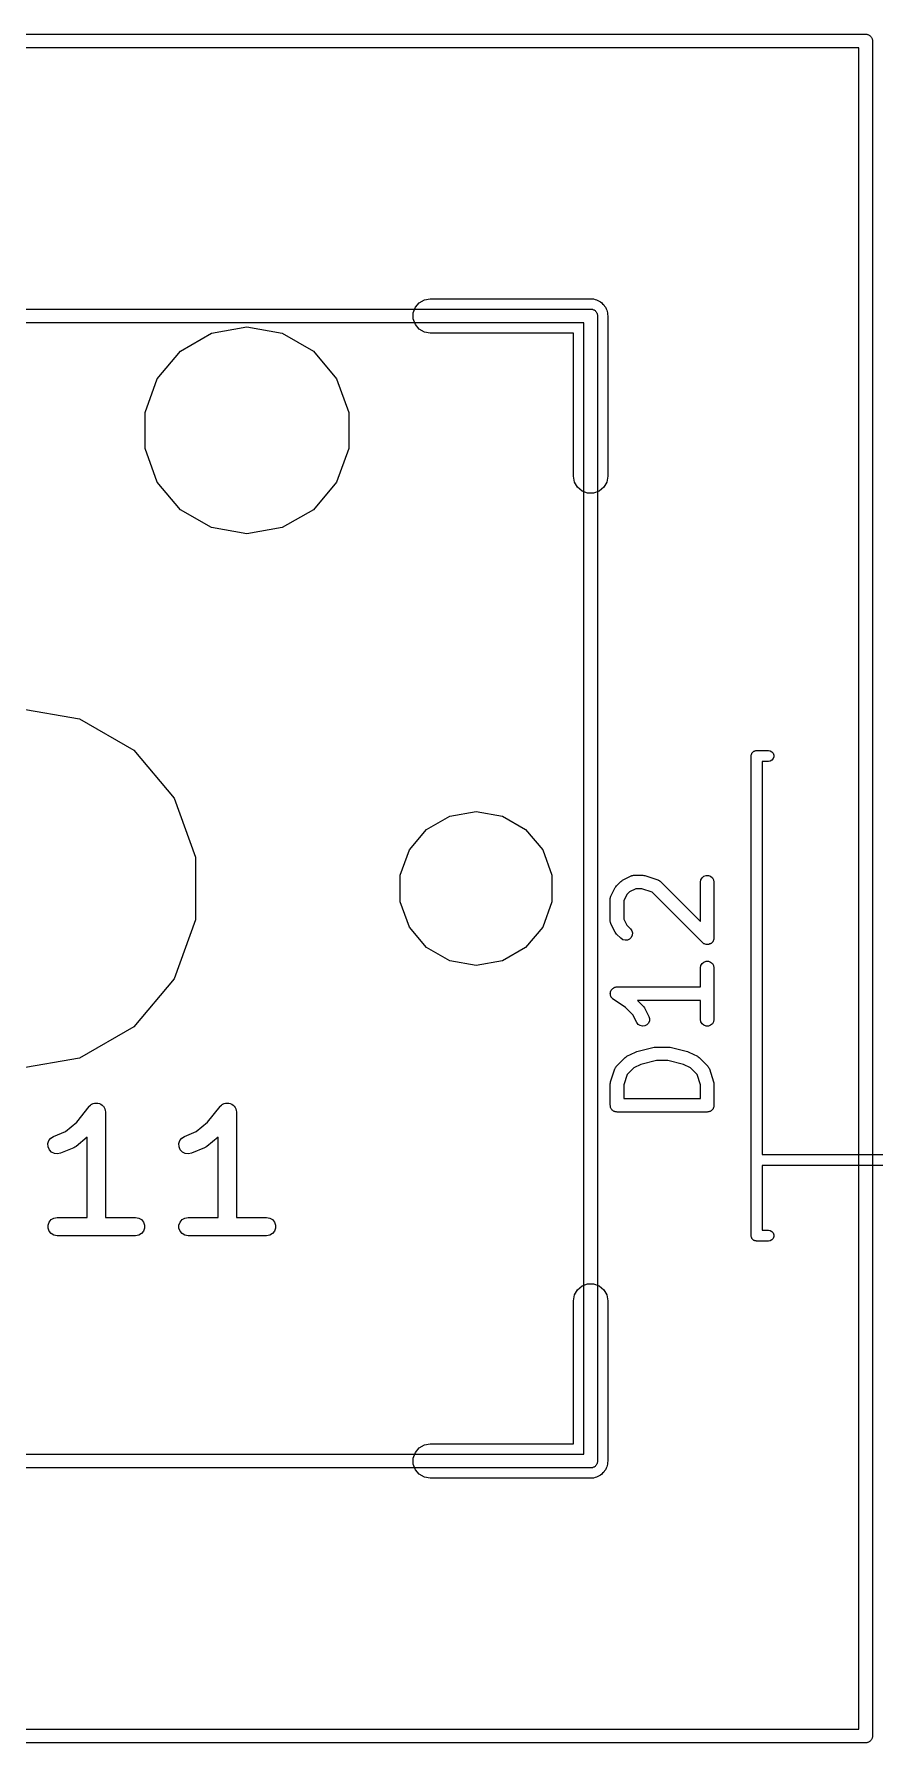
# Model space of a CAD drawing. Header units: millimetres. Extents: x 50 to 169, y 50 to 167.
# Drawn here: x 82.29 to 91.61, y 108.3 to 127.25 of the extents above; entities that cross this region are included whole.
import ezdxf

# ---------------------------------------------------------------- set-up
doc = ezdxf.new("R2010")
doc.units = ezdxf.units.MM
doc.layers.add('BLACK', color=7, linetype='Continuous')

# ---------------------------------------------------------------- blocks, each defined once
blk = doc.blocks.new('hhskb2-Cmts.User')
at = {"layer": 'BLACK'}
for p, q in [((62.65, -62.5738), (75.35, -62.5738)), ((75.35, -62.5738), (75.3566, -62.575)), ((75.3566, -62.575), (75.3632, -62.575)), ((75.3632, -62.575), (75.3695, -62.5772)), ((75.3695, -62.5772), (75.3761, -62.5784)), ((75.3761, -62.5784), (75.3818, -62.5817)), ((75.3818, -62.5817), (75.3881, -62.584)), ((75.3881, -62.584), (75.3932, -62.5883)), ((75.3932, -62.5883), (75.399, -62.5916)), ((75.399, -62.5916), (75.4033, -62.5967)), ((75.4033, -62.5967), (75.4084, -62.601)), ((75.4084, -62.601), (75.4117, -62.6068)), ((75.4117, -62.6068), (75.416, -62.6119)), ((75.416, -62.6119), (75.4183, -62.6182)), ((75.4183, -62.6182), (75.4216, -62.6239)), ((75.4216, -62.6239), (75.4228, -62.6305)), ((75.4228, -62.6305), (75.425, -62.6368)), ((75.425, -62.6368), (75.425, -62.6434)), ((75.425, -62.6434), (75.4262, -62.65)), ((75.4262, -62.65), (75.4262, -75.35)), ((75.2738, -62.7262), (62.7262, -62.7262)), ((75.2738, -75.2738), (75.2738, -62.7262)), ((62.7262, -75.2738), (75.2738, -75.2738)), ((75.3932, -75.4117), (75.3881, -75.416)), ((75.399, -75.4084), (75.3932, -75.4117)), ((75.4033, -75.4033), (75.399, -75.4084)), ((75.4084, -75.399), (75.4033, -75.4033)), ((75.4117, -75.3932), (75.4084, -75.399)), ((75.416, -75.3881), (75.4117, -75.3932)), ((75.4183, -75.3818), (75.416, -75.3881)), ((75.4216, -75.3761), (75.4183, -75.3818)), ((75.4228, -75.3695), (75.4216, -75.3761)), ((75.425, -75.3632), (75.4228, -75.3695)), ((75.4262, -75.35), (75.425, -75.3566)), ((75.425, -75.3566), (75.425, -75.3632)), ((75.35, -75.4262), (62.65, -75.4262)), ((75.3566, -75.425), (75.35, -75.4262)), ((75.3632, -75.425), (75.3566, -75.425)), ((75.3695, -75.4228), (75.3632, -75.425)), ((75.3761, -75.4216), (75.3695, -75.4228)), ((75.3818, -75.4183), (75.3761, -75.4216)), ((75.3881, -75.416), (75.3818, -75.4183))]:
    blk.add_line(p, q, dxfattribs=at)
blk = doc.blocks.new('hhskb2-Dwgs.User')
at = {"layer": 'BLACK'}
for p, q in [((59.602, -59.5258), (78.398, -59.5258)), ((78.3218, -59.6782), (59.6782, -59.6782)), ((78.3218, -78.3218), (78.3218, -59.6782)), ((78.398, -59.5258), (78.4046, -59.527)), ((78.4046, -59.527), (78.4112, -59.527)), ((78.4112, -59.527), (78.4175, -59.5292)), ((78.4175, -59.5292), (78.4241, -59.5304)), ((78.4241, -59.5304), (78.4298, -59.5337)), ((78.4298, -59.5337), (78.4361, -59.536)), ((78.4361, -59.536), (78.4412, -59.5403)), ((78.4412, -59.5403), (78.447, -59.5436)), ((78.447, -59.5436), (78.4513, -59.5487)), ((78.4513, -59.5487), (78.4564, -59.553)), ((78.4564, -59.553), (78.4597, -59.5588)), ((78.4597, -59.5588), (78.464, -59.5639)), ((78.464, -59.5639), (78.4663, -59.5702)), ((78.4663, -59.5702), (78.4696, -59.5759)), ((78.4696, -59.5759), (78.4708, -59.5825)), ((78.4708, -59.5825), (78.473, -59.5888)), ((78.473, -59.5888), (78.473, -59.5954)), ((78.473, -59.5954), (78.4742, -59.602)), ((78.4742, -59.602), (78.4742, -78.398)), ((59.6782, -78.3218), (78.3218, -78.3218)), ((78.4597, -78.4412), (78.4564, -78.447)), ((78.464, -78.4361), (78.4597, -78.4412)), ((78.4663, -78.4298), (78.464, -78.4361)), ((78.4696, -78.4241), (78.4663, -78.4298)), ((78.4708, -78.4175), (78.4696, -78.4241)), ((78.473, -78.4112), (78.4708, -78.4175)), ((78.4742, -78.398), (78.473, -78.4046)), ((78.473, -78.4046), (78.473, -78.4112)), ((78.398, -78.4742), (59.602, -78.4742)), ((78.4046, -78.473), (78.398, -78.4742)), ((78.4112, -78.473), (78.4046, -78.473)), ((78.4175, -78.4708), (78.4112, -78.473)), ((78.4241, -78.4696), (78.4175, -78.4708)), ((78.4298, -78.4663), (78.4241, -78.4696)), ((78.4361, -78.464), (78.4298, -78.4663)), ((78.4412, -78.4597), (78.4361, -78.464)), ((78.447, -78.4564), (78.4412, -78.4597)), ((78.4513, -78.4513), (78.447, -78.4564)), ((78.4564, -78.447), (78.4513, -78.4513))]:
    blk.add_line(p, q, dxfattribs=at)
blk = doc.blocks.new('hhskb2-F.SilkS')
at = {"layer": 'BLACK'}
for p, q in [((73.407, -62.5547), (73.4495, -62.5041)), ((73.4495, -62.5041), (73.5068, -62.471)), ((73.5068, -62.471), (73.572, -62.4595)), ((73.572, -62.4595), (75.35, -62.4595)), ((75.35, -62.4595), (75.3664, -62.4624)), ((75.3664, -62.4624), (75.3831, -62.4624)), ((75.3831, -62.4624), (75.3987, -62.4681)), ((75.3987, -62.4681), (75.4152, -62.471)), ((75.4152, -62.471), (75.4296, -62.4793)), ((75.4296, -62.4793), (75.4453, -62.485)), ((75.4453, -62.485), (75.458, -62.4957)), ((75.458, -62.4957), (75.4725, -62.5041)), ((75.4725, -62.5041), (75.4832, -62.5168)), ((75.4832, -62.5168), (75.4959, -62.5275)), ((75.4959, -62.5275), (75.5043, -62.542)), ((73.3844, -62.6169), (73.407, -62.5547)), ((73.3844, -62.6831), (73.3844, -62.6169)), ((73.407, -62.7452), (73.3844, -62.6831)), ((75.5043, -62.542), (75.515, -62.5547)), ((75.515, -62.5547), (75.5207, -62.5704)), ((75.5207, -62.5704), (75.529, -62.5848)), ((75.529, -62.5848), (75.5319, -62.6013)), ((75.5319, -62.6013), (75.5376, -62.6169)), ((75.5376, -62.6169), (75.5376, -62.6336)), ((75.5376, -62.6336), (75.5405, -62.65)), ((75.5405, -62.65), (75.5405, -64.428)), ((70.8025, -63.0411), (71.1476, -62.8418)), ((71.1476, -62.8418), (71.54, -62.7726)), ((71.54, -62.7726), (71.9324, -62.8418)), ((71.9324, -62.8418), (72.2775, -63.0411)), ((73.4495, -62.7959), (73.407, -62.7452)), ((73.5068, -62.829), (73.4495, -62.7959)), ((73.572, -62.8405), (73.5068, -62.829)), ((75.1595, -62.8405), (73.572, -62.8405)), ((75.1595, -64.428), (75.1595, -62.8405)), ((70.5464, -63.3463), (70.8025, -63.0411)), ((72.2775, -63.0411), (72.5336, -63.3463)), ((70.4101, -63.7208), (70.5464, -63.3463)), ((72.5336, -63.3463), (72.6699, -63.7208)), ((70.4101, -64.1192), (70.4101, -63.7208)), ((72.6699, -63.7208), (72.6699, -64.1192)), ((70.5464, -64.4937), (70.4101, -64.1192)), ((72.6699, -64.1192), (72.5336, -64.4937)), ((70.8025, -64.7989), (70.5464, -64.4937)), ((72.5336, -64.4937), (72.2775, -64.7989)), ((75.171, -64.4932), (75.1595, -64.428)), ((75.2041, -64.5505), (75.171, -64.4932)), ((75.2548, -64.593), (75.2041, -64.5505)), ((75.3169, -64.6156), (75.2548, -64.593)), ((75.4453, -64.593), (75.3831, -64.6156)), ((75.4959, -64.5505), (75.4453, -64.593)), ((75.529, -64.4932), (75.4959, -64.5505)), ((75.5405, -64.428), (75.529, -64.4932)), ((71.1476, -64.9982), (70.8025, -64.7989)), ((72.2775, -64.7989), (71.9324, -64.9982)), ((75.3831, -64.6156), (75.3169, -64.6156)), ((71.54, -65.0674), (71.1476, -64.9982)), ((71.9324, -64.9982), (71.54, -65.0674)), ((69, -66.9985), (69.6846, -67.1192)), ((69.6846, -67.1192), (70.2865, -67.4667)), ((70.2865, -67.4667), (70.7334, -67.9992)), ((77.13, -67.53), (77.1309, -67.5248)), ((77.13, -72.85), (77.13, -67.53)), ((77.1309, -67.5196), (77.1327, -67.5147)), ((77.1309, -67.5248), (77.1309, -67.5196)), ((77.1327, -67.5147), (77.1336, -67.5095)), ((77.1336, -67.5095), (77.1362, -67.5049)), ((77.1362, -67.5049), (77.138, -67.5)), ((77.138, -67.5), (77.1414, -67.496)), ((77.1414, -67.496), (77.144, -67.4914)), ((77.144, -67.4914), (77.1481, -67.4881)), ((77.1481, -67.4881), (77.1514, -67.484)), ((77.1514, -67.484), (77.156, -67.4814)), ((77.156, -67.4814), (77.16, -67.478)), ((77.16, -67.478), (77.1649, -67.4762)), ((77.1649, -67.4762), (77.1695, -67.4736)), ((77.1695, -67.4736), (77.1747, -67.4727)), ((77.1747, -67.4727), (77.1796, -67.4709)), ((77.1796, -67.4709), (77.1848, -67.4709)), ((77.1848, -67.4709), (77.19, -67.47)), ((77.19, -67.47), (77.32, -67.47)), ((77.32, -67.59), (77.25, -67.59)), ((77.25, -67.59), (77.25, -71.95)), ((77.32, -67.47), (77.3405, -67.4736)), ((77.3405, -67.5864), (77.32, -67.59)), ((77.3405, -67.4736), (77.3586, -67.484)), ((77.3586, -67.576), (77.3405, -67.5864)), ((77.3586, -67.484), (77.372, -67.5)), ((77.372, -67.56), (77.3586, -67.576)), ((77.372, -67.5), (77.3791, -67.5196)), ((77.3791, -67.5404), (77.372, -67.56)), ((77.3791, -67.5196), (77.3791, -67.5404)), ((70.7334, -67.9992), (70.9711, -68.6524)), ((73.531, -68.3457), (73.7879, -68.1974)), ((73.7879, -68.1974), (74.08, -68.1458)), ((74.08, -68.1458), (74.3721, -68.1974)), ((74.3721, -68.1974), (74.629, -68.3457)), ((73.3403, -68.5729), (73.531, -68.3457)), ((74.629, -68.3457), (74.8197, -68.5729)), ((73.2388, -68.8517), (73.3403, -68.5729)), ((74.8197, -68.5729), (74.9212, -68.8517)), ((70.9711, -68.6524), (70.9711, -69.3476)), ((73.2388, -69.1483), (73.2388, -68.8517)), ((74.9212, -68.8517), (74.9212, -69.1483)), ((75.6301, -68.9801), (75.637, -68.9703)), ((75.637, -68.9703), (75.6846, -68.9227)), ((75.6846, -68.9227), (75.6944, -68.9158)), ((75.6944, -68.9158), (75.7041, -68.9086)), ((75.7041, -68.9086), (75.7993, -68.861)), ((75.7993, -68.861), (75.8035, -68.8598)), ((75.8035, -68.8598), (75.8072, -68.8576)), ((75.8072, -68.8576), (75.8159, -68.8561)), ((75.8159, -68.8561), (75.8243, -68.8536)), ((75.8243, -68.8536), (75.8286, -68.8538)), ((75.8286, -68.8538), (75.8329, -68.8531)), ((75.8329, -68.8531), (75.9281, -68.8531)), ((75.9281, -68.8531), (75.9399, -68.8552)), ((75.9399, -68.8552), (75.9518, -68.8569)), ((75.9518, -68.8569), (76.0947, -68.9046)), ((76.0947, -68.9046), (76.0985, -68.9066)), ((76.0985, -68.9066), (76.1026, -68.9077)), ((76.1026, -68.9077), (76.1098, -68.9128)), ((76.1098, -68.9128), (76.1176, -68.917)), ((76.1176, -68.917), (76.1204, -68.9202)), ((76.1204, -68.9202), (76.124, -68.9227)), ((76.124, -68.9227), (76.5674, -69.3661)), ((76.5674, -68.9281), (76.5719, -68.9024)), ((76.5674, -69.3661), (76.5674, -68.9281)), ((76.5719, -68.9024), (76.5849, -68.8799)), ((76.5849, -68.8799), (76.6049, -68.8631)), ((76.6049, -68.8631), (76.6294, -68.8542)), ((76.6294, -68.8542), (76.6554, -68.8542)), ((76.6554, -68.8542), (76.6799, -68.8631)), ((76.6799, -68.8631), (76.6998, -68.8799)), ((76.6998, -68.8799), (76.7129, -68.9024)), ((76.7129, -68.9024), (76.7174, -68.9281)), ((76.7174, -68.9281), (76.7174, -69.5471)), ((73.3403, -69.4271), (73.2388, -69.1483)), ((74.9212, -69.1483), (74.8197, -69.4271)), ((75.5674, -69.1186), (75.5681, -69.1143)), ((75.5674, -69.3567), (75.5674, -69.1186)), ((75.5679, -69.11), (75.5704, -69.1016)), ((75.5681, -69.1143), (75.5679, -69.11)), ((75.5704, -69.1016), (75.5719, -69.0929)), ((75.5719, -69.0929), (75.5741, -69.0892)), ((75.5741, -69.0892), (75.5753, -69.085)), ((75.5753, -69.085), (75.6229, -68.9898)), ((75.6229, -68.9898), (75.6301, -68.9801)), ((75.7516, -69.0678), (75.7174, -69.1363)), ((75.7174, -69.1363), (75.7174, -69.339)), ((75.782, -69.0374), (75.7516, -69.0678)), ((75.8506, -69.0031), (75.782, -69.0374)), ((75.9159, -69.0031), (75.8506, -69.0031)), ((76.0304, -69.0413), (75.9159, -69.0031)), ((76.5893, -69.6002), (76.0304, -69.0413)), ((70.9711, -69.3476), (70.7334, -70.0008)), ((75.7174, -69.339), (75.7516, -69.4075)), ((73.531, -69.6543), (73.3403, -69.4271)), ((74.8197, -69.4271), (74.629, -69.6543)), ((75.5681, -69.3609), (75.5674, -69.3567)), ((75.5679, -69.3652), (75.5681, -69.3609)), ((75.5704, -69.3737), (75.5679, -69.3652)), ((75.5719, -69.3823), (75.5704, -69.3737)), ((75.5741, -69.3861), (75.5719, -69.3823)), ((75.5753, -69.3902), (75.5741, -69.3861)), ((75.6229, -69.4854), (75.5753, -69.3902)), ((75.6301, -69.4951), (75.6229, -69.4854)), ((75.637, -69.5049), (75.6301, -69.4951)), ((75.6846, -69.5526), (75.637, -69.5049)), ((75.7516, -69.4075), (75.7907, -69.4465)), ((75.7907, -69.4465), (75.8056, -69.4678)), ((75.8101, -69.5189), (75.7991, -69.5425)), ((75.8056, -69.4678), (75.8123, -69.493)), ((75.8123, -69.493), (75.8101, -69.5189)), ((73.7879, -69.8026), (73.531, -69.6543)), ((74.629, -69.6543), (74.3721, -69.8026)), ((75.7059, -69.5675), (75.6846, -69.5526)), ((75.7311, -69.5742), (75.7059, -69.5675)), ((75.757, -69.572), (75.7311, -69.5742)), ((75.7806, -69.561), (75.757, -69.572)), ((75.7991, -69.5425), (75.7806, -69.561)), ((76.5974, -69.6058), (76.5893, -69.6002)), ((76.6049, -69.6121), (76.5974, -69.6058)), ((76.608, -69.6132), (76.6049, -69.6121)), ((76.6107, -69.6151), (76.608, -69.6132)), ((76.6202, -69.6177), (76.6107, -69.6151)), ((76.6294, -69.621), (76.6202, -69.6177)), ((76.6327, -69.621), (76.6294, -69.621)), ((76.6358, -69.6219), (76.6327, -69.621)), ((76.6456, -69.621), (76.6358, -69.6219)), ((76.6554, -69.621), (76.6456, -69.621)), ((76.6585, -69.6199), (76.6554, -69.621)), ((76.6618, -69.6196), (76.6585, -69.6199)), ((76.6707, -69.6154), (76.6618, -69.6196)), ((76.6799, -69.6121), (76.6707, -69.6154)), ((76.6824, -69.61), (76.6799, -69.6121)), ((76.6854, -69.6086), (76.6824, -69.61)), ((76.6923, -69.6016), (76.6854, -69.6086)), ((76.6998, -69.5954), (76.6923, -69.6016)), ((76.7015, -69.5925), (76.6998, -69.5954)), ((76.7038, -69.5902), (76.7015, -69.5925)), ((76.708, -69.5813), (76.7038, -69.5902)), ((76.7129, -69.5728), (76.708, -69.5813)), ((76.7134, -69.5695), (76.7129, -69.5728)), ((76.7148, -69.5666), (76.7134, -69.5695)), ((76.7157, -69.5568), (76.7148, -69.5666)), ((76.7174, -69.5471), (76.7157, -69.5568)), ((74.08, -69.8541), (73.7879, -69.8026)), ((74.3721, -69.8026), (74.08, -69.8541)), ((76.5674, -69.8805), (76.5719, -69.8548)), ((76.5674, -70.0912), (76.5674, -69.8805)), ((76.5719, -69.8548), (76.5849, -69.8323)), ((76.5849, -69.8323), (76.6049, -69.8155)), ((76.6049, -69.8155), (76.6294, -69.8066)), ((76.6294, -69.8066), (76.6554, -69.8066)), ((76.6554, -69.8066), (76.6799, -69.8155)), ((76.6799, -69.8155), (76.6998, -69.8323)), ((76.6998, -69.8323), (76.7129, -69.8548)), ((76.7129, -69.8548), (76.7174, -69.8805)), ((76.7174, -69.8805), (76.7174, -70.4519)), ((70.7334, -70.0008), (70.2865, -70.5332)), ((75.5915, -70.1119), (75.5942, -70.1087)), ((75.5942, -70.1087), (75.6019, -70.1043)), ((75.6019, -70.1043), (75.6091, -70.099)), ((75.6091, -70.099), (75.6131, -70.0978)), ((75.6131, -70.0978), (75.6167, -70.0957)), ((75.6167, -70.0957), (75.6255, -70.0942)), ((75.6255, -70.0942), (75.6341, -70.0916)), ((75.6341, -70.0916), (75.6383, -70.0919)), ((75.6383, -70.0919), (75.6424, -70.0912)), ((75.6424, -70.0912), (76.5674, -70.0912)), ((75.5675, -70.1614), (75.5685, -70.1573)), ((75.5685, -70.1703), (75.5675, -70.1614)), ((75.5685, -70.1532), (75.5716, -70.1448)), ((75.5685, -70.1573), (75.5685, -70.1532)), ((75.5685, -70.1792), (75.5685, -70.1703)), ((75.5699, -70.1831), (75.5685, -70.1792)), ((75.5704, -70.1873), (75.5699, -70.1831)), ((75.5744, -70.1953), (75.5704, -70.1873)), ((75.5716, -70.1448), (75.5737, -70.1361)), ((75.5737, -70.1361), (75.576, -70.1326)), ((75.5774, -70.2037), (75.5744, -70.1953)), ((75.576, -70.1326), (75.5774, -70.1287)), ((75.5774, -70.1287), (75.5832, -70.1218)), ((75.5801, -70.2069), (75.5774, -70.2037)), ((75.5819, -70.2106), (75.5801, -70.2069)), ((75.5884, -70.2168), (75.5819, -70.2106)), ((75.5832, -70.1218), (75.5881, -70.1144)), ((75.5881, -70.1144), (75.5915, -70.1119)), ((75.5942, -70.2236), (75.5884, -70.2168)), ((75.5978, -70.2257), (75.5942, -70.2236)), ((75.6008, -70.2286), (75.5978, -70.2257)), ((75.7375, -70.3197), (75.6008, -70.2286)), ((76.5674, -70.2412), (75.8711, -70.2412)), ((75.8711, -70.2412), (75.9335, -70.3036)), ((76.5674, -70.4519), (76.5674, -70.2412)), ((75.8188, -70.4011), (75.7375, -70.3197)), ((75.861, -70.4854), (75.8188, -70.4011)), ((75.8765, -70.5064), (75.861, -70.4854)), ((75.9335, -70.3036), (75.9404, -70.3135)), ((75.9404, -70.3135), (75.9476, -70.3231)), ((75.9476, -70.3231), (75.9952, -70.4184)), ((76.001, -70.4693), (75.9907, -70.4932)), ((75.9952, -70.4184), (76.0026, -70.4433)), ((76.0026, -70.4433), (76.001, -70.4693)), ((76.5719, -70.4776), (76.5674, -70.4519)), ((76.5849, -70.5001), (76.5719, -70.4776)), ((76.7129, -70.4776), (76.6998, -70.5001)), ((76.7174, -70.4519), (76.7129, -70.4776)), ((70.2865, -70.5332), (69.6846, -70.8808)), ((75.8983, -70.5207), (75.8765, -70.5064)), ((75.9236, -70.5268), (75.8983, -70.5207)), ((75.9495, -70.5238), (75.9236, -70.5268)), ((75.9728, -70.5121), (75.9495, -70.5238)), ((75.9907, -70.4932), (75.9728, -70.5121)), ((76.6049, -70.5169), (76.5849, -70.5001)), ((76.6294, -70.5258), (76.6049, -70.5169)), ((76.6554, -70.5258), (76.6294, -70.5258)), ((76.6799, -70.5169), (76.6554, -70.5258)), ((76.6998, -70.5001), (76.6799, -70.5169)), ((75.742, -70.8682), (75.7517, -70.861)), ((75.7517, -70.861), (75.8469, -70.8134)), ((75.8469, -70.8134), (75.8548, -70.8111)), ((75.8548, -70.8111), (75.8623, -70.8077)), ((75.8623, -70.8077), (76.0528, -70.7601)), ((76.0528, -70.7601), (76.0619, -70.7595)), ((76.0619, -70.7595), (76.071, -70.7579)), ((76.071, -70.7579), (76.2138, -70.7579)), ((76.2138, -70.7579), (76.2228, -70.7595)), ((76.2228, -70.7595), (76.232, -70.7601)), ((76.232, -70.7601), (76.4225, -70.8077)), ((76.4225, -70.8077), (76.43, -70.8111)), ((76.43, -70.8111), (76.4378, -70.8134)), ((76.4378, -70.8134), (76.5331, -70.861)), ((76.5331, -70.861), (76.5427, -70.8682)), ((69.6846, -70.8808), (69, -71.0015)), ((75.5712, -71.1425), (75.6188, -70.9996)), ((75.6188, -70.9996), (75.6209, -70.9958)), ((75.6209, -70.9958), (75.622, -70.9916)), ((75.622, -70.9916), (75.6271, -70.9844)), ((75.6271, -70.9844), (75.6313, -70.9767)), ((75.6313, -70.9767), (75.6345, -70.9738)), ((75.6345, -70.9738), (75.637, -70.9703)), ((75.637, -70.9703), (75.7322, -70.8751)), ((75.7322, -70.8751), (75.742, -70.8682)), ((75.8297, -70.9897), (75.7556, -71.0638)), ((75.9067, -70.9512), (75.8297, -70.9897)), ((76.0802, -70.9079), (75.9067, -70.9512)), ((76.2046, -70.9079), (76.0802, -70.9079)), ((76.3781, -70.9512), (76.2046, -70.9079)), ((76.4551, -70.9897), (76.3781, -70.9512)), ((76.5292, -71.0638), (76.4551, -70.9897)), ((76.5427, -70.8682), (76.5526, -70.8751)), ((76.5526, -70.8751), (76.6478, -70.9703)), ((76.6478, -70.9703), (76.6503, -70.9738)), ((76.6503, -70.9738), (76.6535, -70.9767)), ((76.6535, -70.9767), (76.6577, -70.9844)), ((76.6577, -70.9844), (76.6627, -70.9916)), ((76.6627, -70.9916), (76.6639, -70.9958)), ((76.6639, -70.9958), (76.6659, -70.9996)), ((76.6659, -70.9996), (76.7135, -71.1425)), ((75.5674, -71.1662), (75.5695, -71.1543)), ((75.5674, -71.4043), (75.5674, -71.1662)), ((75.5695, -71.1543), (75.5712, -71.1425)), ((75.7556, -71.0638), (75.7174, -71.1784)), ((75.7174, -71.1784), (75.7174, -71.3293)), ((76.5674, -71.1784), (76.5292, -71.0638)), ((76.5674, -71.3293), (76.5674, -71.1784)), ((76.7135, -71.1425), (76.7153, -71.1543)), ((76.7153, -71.1543), (76.7174, -71.1662)), ((76.7174, -71.1662), (76.7174, -71.4043)), ((69.6528, -71.5895), (69.7915, -71.4161)), ((69.7915, -71.4161), (69.7924, -71.4153)), ((69.7924, -71.4153), (69.793, -71.4142)), ((69.793, -71.4142), (69.8056, -71.4036)), ((69.8056, -71.4036), (69.818, -71.3927)), ((69.818, -71.3927), (69.8191, -71.3923)), ((69.8191, -71.3923), (69.8201, -71.3915)), ((69.8201, -71.3915), (69.8355, -71.3859)), ((69.8355, -71.3859), (69.8509, -71.3799)), ((69.8509, -71.3799), (69.8521, -71.3799)), ((69.8521, -71.3799), (69.8532, -71.3795)), ((69.8532, -71.3795), (69.8696, -71.3795)), ((69.8696, -71.3795), (69.8862, -71.3791)), ((69.8862, -71.3791), (69.8873, -71.3795)), ((69.8873, -71.3795), (69.8885, -71.3795)), ((69.8885, -71.3795), (69.904, -71.3851)), ((69.904, -71.3851), (69.9196, -71.3904)), ((69.9196, -71.3904), (69.9205, -71.3911)), ((69.9205, -71.3911), (69.9217, -71.3915)), ((69.9217, -71.3915), (69.9343, -71.4021)), ((69.9343, -71.4021), (69.9471, -71.4124)), ((69.9471, -71.4124), (69.9478, -71.4134)), ((69.9478, -71.4134), (69.9487, -71.4142)), ((69.9487, -71.4142), (69.9569, -71.4285)), ((69.9569, -71.4285), (69.9655, -71.4426)), ((71.1042, -71.5895), (71.2429, -71.4161)), ((71.2429, -71.4161), (71.2439, -71.4153)), ((71.2439, -71.4153), (71.2445, -71.4142)), ((71.2445, -71.4142), (71.2571, -71.4036)), ((71.2571, -71.4036), (71.2694, -71.3927)), ((71.2694, -71.3927), (71.2706, -71.3923)), ((71.2706, -71.3923), (71.2715, -71.3915)), ((71.2715, -71.3915), (71.2869, -71.3859)), ((71.2869, -71.3859), (71.3023, -71.3799)), ((71.3023, -71.3799), (71.3035, -71.3799)), ((71.3035, -71.3799), (71.3046, -71.3795)), ((71.3046, -71.3795), (71.3211, -71.3795)), ((71.3211, -71.3795), (71.3376, -71.3791)), ((71.3376, -71.3791), (71.3387, -71.3795)), ((71.3387, -71.3795), (71.3399, -71.3795)), ((71.3399, -71.3795), (71.3554, -71.3851)), ((71.3554, -71.3851), (71.371, -71.3904)), ((71.371, -71.3904), (71.372, -71.3911)), ((71.372, -71.3911), (71.3731, -71.3915)), ((71.3731, -71.3915), (71.3857, -71.4021)), ((71.3857, -71.4021), (71.3986, -71.4124)), ((71.3986, -71.4124), (71.3992, -71.4134)), ((71.3992, -71.4134), (71.4001, -71.4142)), ((71.4001, -71.4142), (71.4083, -71.4285)), ((71.4083, -71.4285), (71.4169, -71.4426)), ((75.5685, -71.4107), (75.5674, -71.4043)), ((75.5685, -71.4173), (75.5685, -71.4107)), ((75.5708, -71.4235), (75.5685, -71.4173)), ((75.5719, -71.4299), (75.5708, -71.4235)), ((75.5752, -71.4356), (75.5719, -71.4299)), ((75.7174, -71.3293), (76.5674, -71.3293)), ((76.7129, -71.4299), (76.7096, -71.4356)), ((76.714, -71.4235), (76.7129, -71.4299)), ((76.7162, -71.4173), (76.714, -71.4235)), ((76.7174, -71.4043), (76.7162, -71.4107)), ((76.7162, -71.4107), (76.7162, -71.4173)), ((69.5273, -71.694), (69.6528, -71.5895)), ((69.9655, -71.4426), (69.9657, -71.4437)), ((69.9657, -71.4437), (69.9663, -71.4448)), ((69.9663, -71.4448), (69.9692, -71.461)), ((69.9692, -71.461), (69.9724, -71.4771)), ((69.9724, -71.4771), (69.9722, -71.4783)), ((69.9722, -71.4783), (69.9725, -71.4795)), ((69.9725, -71.4795), (69.9725, -72.6479)), ((70.9788, -71.694), (71.1042, -71.5895)), ((71.4169, -71.4426), (71.4172, -71.4437)), ((71.4172, -71.4437), (71.4178, -71.4448)), ((71.4178, -71.4448), (71.4206, -71.461)), ((71.4206, -71.461), (71.4239, -71.4771)), ((71.4239, -71.4771), (71.4237, -71.4783)), ((71.4237, -71.4783), (71.4239, -71.4795)), ((71.4239, -71.4795), (71.4239, -72.6479)), ((75.5774, -71.4418), (75.5752, -71.4356)), ((75.5816, -71.4468), (75.5774, -71.4418)), ((75.5849, -71.4525), (75.5816, -71.4468)), ((75.59, -71.4567), (75.5849, -71.4525)), ((75.5942, -71.4617), (75.59, -71.4567)), ((75.5999, -71.465), (75.5942, -71.4617)), ((75.6049, -71.4692), (75.5999, -71.465)), ((75.611, -71.4715), (75.6049, -71.4692)), ((75.6167, -71.4748), (75.611, -71.4715)), ((75.6232, -71.4759), (75.6167, -71.4748)), ((75.6294, -71.4781), (75.6232, -71.4759)), ((75.6359, -71.4781), (75.6294, -71.4781)), ((75.6424, -71.4793), (75.6359, -71.4781)), ((76.6424, -71.4793), (75.6424, -71.4793)), ((76.6488, -71.4781), (76.6424, -71.4793)), ((76.6554, -71.4781), (76.6488, -71.4781)), ((76.6616, -71.4759), (76.6554, -71.4781)), ((76.668, -71.4748), (76.6616, -71.4759)), ((76.6737, -71.4715), (76.668, -71.4748)), ((76.6799, -71.4692), (76.6737, -71.4715)), ((76.6849, -71.465), (76.6799, -71.4692)), ((76.6906, -71.4617), (76.6849, -71.465)), ((76.6948, -71.4567), (76.6906, -71.4617)), ((76.6998, -71.4525), (76.6948, -71.4567)), ((76.7031, -71.4468), (76.6998, -71.4525)), ((76.7073, -71.4418), (76.7031, -71.4468)), ((76.7096, -71.4356), (76.7073, -71.4418)), ((69.3347, -71.8293), (69.3452, -71.7957)), ((69.3452, -71.7957), (69.3666, -71.7676)), ((69.3666, -71.7676), (69.3964, -71.7486)), ((69.3964, -71.7486), (69.5273, -71.694)), ((69.7693, -71.7569), (69.6456, -71.86)), ((69.7693, -72.6479), (69.7693, -71.7569)), ((70.7861, -71.8293), (70.7966, -71.7957)), ((70.7966, -71.7957), (70.8181, -71.7676)), ((70.8181, -71.7676), (70.8478, -71.7486)), ((70.8478, -71.7486), (70.9788, -71.694)), ((71.2207, -71.7569), (71.097, -71.86)), ((71.2207, -72.6479), (71.2207, -71.7569)), ((69.3363, -71.8646), (69.3347, -71.8293)), ((69.3499, -71.8971), (69.3363, -71.8646)), ((69.3737, -71.9231), (69.3499, -71.8971)), ((69.4051, -71.9393), (69.3737, -71.9231)), ((69.4401, -71.9439), (69.4051, -71.9393)), ((69.4745, -71.9362), (69.4401, -71.9439)), ((69.6196, -71.8757), (69.4745, -71.9362)), ((69.6324, -71.8675), (69.6196, -71.8757)), ((69.6456, -71.86), (69.6324, -71.8675)), ((70.7877, -71.8646), (70.7861, -71.8293)), ((70.8013, -71.8971), (70.7877, -71.8646)), ((70.8252, -71.9231), (70.8013, -71.8971)), ((70.8565, -71.9393), (70.8252, -71.9231)), ((70.8915, -71.9439), (70.8565, -71.9393)), ((70.9259, -71.9362), (70.8915, -71.9439)), ((71.0711, -71.8757), (70.9259, -71.9362)), ((71.0839, -71.8675), (71.0711, -71.8757)), ((71.097, -71.86), (71.0839, -71.8675)), ((77.25, -71.95), (79.95, -71.95)), ((79.95, -72.07), (77.25, -72.07)), ((77.25, -72.07), (77.25, -72.79)), ((69.3354, -72.7319), (69.3474, -72.6987)), ((69.3354, -72.7672), (69.3354, -72.7319)), ((69.3474, -72.6987), (69.3701, -72.6717)), ((69.3701, -72.6717), (69.4007, -72.6541)), ((69.4007, -72.6541), (69.4354, -72.6479)), ((69.4354, -72.6479), (69.7693, -72.6479)), ((69.9725, -72.6479), (70.3063, -72.6479)), ((70.3063, -72.6479), (70.341, -72.6541)), ((70.341, -72.6541), (70.3716, -72.6717)), ((70.3716, -72.6717), (70.3943, -72.6987)), ((70.3943, -72.6987), (70.4063, -72.7319)), ((70.4063, -72.7319), (70.4063, -72.7672)), ((70.7868, -72.7319), (70.7989, -72.6987)), ((70.7868, -72.7672), (70.7868, -72.7319)), ((70.7989, -72.6987), (70.8216, -72.6717)), ((70.8216, -72.6717), (70.8521, -72.6541)), ((70.8521, -72.6541), (70.8869, -72.6479)), ((70.8869, -72.6479), (71.2207, -72.6479)), ((71.4239, -72.6479), (71.7577, -72.6479)), ((71.7577, -72.6479), (71.7925, -72.6541)), ((71.7925, -72.6541), (71.823, -72.6717)), ((71.823, -72.6717), (71.8457, -72.6987)), ((71.8457, -72.6987), (71.8578, -72.7319)), ((71.8578, -72.7319), (71.8578, -72.7672)), ((69.3474, -72.8003), (69.3354, -72.7672)), ((69.3701, -72.8274), (69.3474, -72.8003)), ((69.4007, -72.845), (69.3701, -72.8274)), ((69.4354, -72.8511), (69.4007, -72.845)), ((70.3063, -72.8511), (69.4354, -72.8511)), ((70.341, -72.845), (70.3063, -72.8511)), ((70.3716, -72.8274), (70.341, -72.845)), ((70.3943, -72.8003), (70.3716, -72.8274)), ((70.4063, -72.7672), (70.3943, -72.8003)), ((70.7989, -72.8003), (70.7868, -72.7672)), ((70.8216, -72.8274), (70.7989, -72.8003)), ((70.8521, -72.845), (70.8216, -72.8274)), ((70.8869, -72.8511), (70.8521, -72.845)), ((71.7577, -72.8511), (70.8869, -72.8511)), ((71.7925, -72.845), (71.7577, -72.8511)), ((71.823, -72.8274), (71.7925, -72.845)), ((71.8457, -72.8003), (71.823, -72.8274)), ((71.8578, -72.7672), (71.8457, -72.8003)), ((77.1309, -72.8552), (77.13, -72.85)), ((77.1309, -72.8604), (77.1309, -72.8552)), ((77.1327, -72.8653), (77.1309, -72.8604)), ((77.1336, -72.8705), (77.1327, -72.8653)), ((77.1362, -72.8751), (77.1336, -72.8705)), ((77.138, -72.88), (77.1362, -72.8751)), ((77.1414, -72.884), (77.138, -72.88)), ((77.144, -72.8886), (77.1414, -72.884)), ((77.1481, -72.8919), (77.144, -72.8886)), ((77.1514, -72.896), (77.1481, -72.8919)), ((77.156, -72.8986), (77.1514, -72.896)), ((77.16, -72.902), (77.156, -72.8986)), ((77.1649, -72.9038), (77.16, -72.902)), ((77.1695, -72.9064), (77.1649, -72.9038)), ((77.1747, -72.9073), (77.1695, -72.9064)), ((77.1796, -72.9091), (77.1747, -72.9073)), ((77.1848, -72.9091), (77.1796, -72.9091)), ((77.19, -72.91), (77.1848, -72.9091)), ((77.32, -72.91), (77.19, -72.91)), ((77.25, -72.79), (77.32, -72.79)), ((77.32, -72.79), (77.3405, -72.7936)), ((77.3405, -72.9064), (77.32, -72.91)), ((77.3405, -72.7936), (77.3586, -72.804)), ((77.3586, -72.896), (77.3405, -72.9064)), ((77.3586, -72.804), (77.372, -72.82)), ((77.372, -72.88), (77.3586, -72.896)), ((77.372, -72.82), (77.3791, -72.8396)), ((77.3791, -72.8604), (77.372, -72.88)), ((77.3791, -72.8396), (77.3791, -72.8604)), ((75.1595, -73.572), (75.171, -73.5068)), ((75.171, -73.5068), (75.2041, -73.4495)), ((75.2041, -73.4495), (75.2548, -73.407)), ((75.2548, -73.407), (75.3169, -73.3844)), ((75.3169, -73.3844), (75.3831, -73.3844)), ((75.3831, -73.3844), (75.4453, -73.407)), ((75.4453, -73.407), (75.4959, -73.4495)), ((75.4959, -73.4495), (75.529, -73.5068)), ((75.529, -73.5068), (75.5405, -73.572)), ((75.1595, -75.1595), (75.1595, -73.572)), ((75.5405, -73.572), (75.5405, -75.35)), ((73.407, -75.2548), (73.4495, -75.2041)), ((73.4495, -75.2041), (73.5068, -75.171)), ((73.5068, -75.171), (73.572, -75.1595)), ((73.572, -75.1595), (75.1595, -75.1595)), ((73.3844, -75.3169), (73.407, -75.2548)), ((73.3844, -75.3831), (73.3844, -75.3169)), ((73.407, -75.4453), (73.3844, -75.3831)), ((75.5319, -75.3987), (75.529, -75.4152)), ((75.5376, -75.3831), (75.5319, -75.3987)), ((75.5405, -75.35), (75.5376, -75.3664)), ((75.5376, -75.3664), (75.5376, -75.3831)), ((73.4495, -75.4959), (73.407, -75.4453)), ((73.5068, -75.529), (73.4495, -75.4959)), ((73.572, -75.5405), (73.5068, -75.529)), ((75.35, -75.5405), (73.572, -75.5405)), ((75.3664, -75.5376), (75.35, -75.5405)), ((75.3831, -75.5376), (75.3664, -75.5376)), ((75.3987, -75.5319), (75.3831, -75.5376)), ((75.4152, -75.529), (75.3987, -75.5319)), ((75.4296, -75.5207), (75.4152, -75.529)), ((75.4453, -75.515), (75.4296, -75.5207)), ((75.458, -75.5043), (75.4453, -75.515)), ((75.4725, -75.4959), (75.458, -75.5043)), ((75.4832, -75.4832), (75.4725, -75.4959)), ((75.4959, -75.4725), (75.4832, -75.4832)), ((75.5043, -75.458), (75.4959, -75.4725)), ((75.515, -75.4453), (75.5043, -75.458)), ((75.5207, -75.4296), (75.515, -75.4453)), ((75.529, -75.4152), (75.5207, -75.4296))]:
    blk.add_line(p, q, dxfattribs=at)

msp = doc.modelspace()

# ---------------------------------------------------------------- block references
for name in ['hhskb2-F.SilkS', 'hhskb2-Dwgs.User', 'hhskb2-Cmts.User']:
    msp.add_blockref(name, (13.113, 186.774))

doc.saveas('drawing.dxf')
